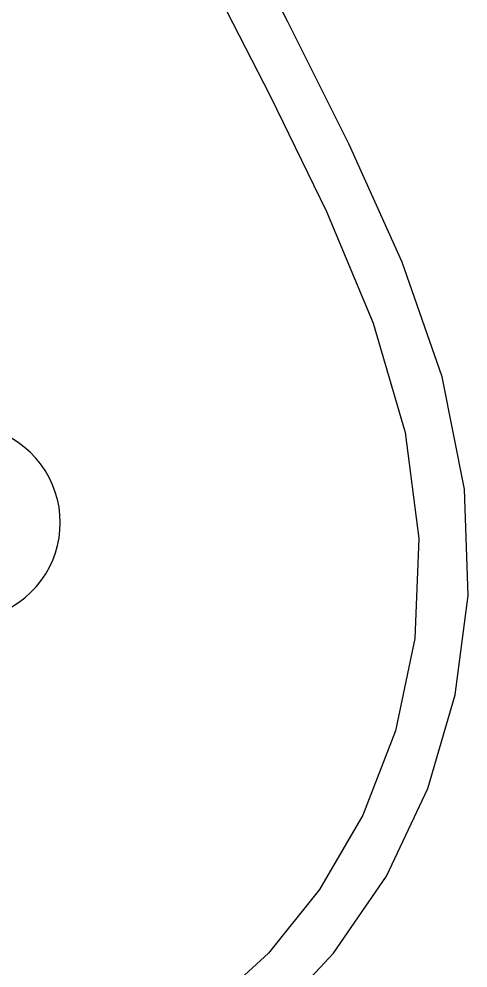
# Model space of a CAD drawing. Extents: x 16296660632 to 16296678915, y -37409619871 to -37409615350.
# Drawn here: x 16296676319.5 to 16296676445.1, y -37409618190.6 to -37409617925 of the extents above; entities that cross this region are included whole.
import ezdxf

# ---------------------------------------------------------------- set-up
doc = ezdxf.new("R2010")
doc.units = 0
doc.header["$LTSCALE"] = 10
doc.header["$MEASUREMENT"] = 0
doc.layers.get('0').update_dxf_attribs({"linetype": 'CONTINUOUS'})

msp = doc.modelspace()

# ---------------------------------------------------------------- linework, layer by layer
at = {"ltscale": 0.5}
for points in [[(16296676445.11945, -37409618086.3834), (16296676444.14559, -37409618056.607643), (16296676437.93239, -37409618025.20607), (16296676426.72209, -37409617993.041847), (16296676411.9167, -37409617960.105812), (16296676394.75342, -37409617925.848267), (16296676376.21331, -37409617889.672592), (16296676357.126751, -37409617851.093559), (16296676338.197599, -37409617809.682861), (16296676320.055389, -37409617765.126732), (16296676303.272751, -37409617717.25351), (16296676288.32021, -37409617665.903717), (16296676275.61746, -37409617611.090714), (16296676265.49024, -37409617552.869621), (16296676258.174271, -37409617491.280968), (16296676253.84552, -37409617426.473358), (16296676253.03606, -37409617386.022873)], [(16296676250.572639, -37409617545.92263), (16296676259.857719, -37409617602.449074), (16296676271.539619, -37409617655.872818), (16296676285.357519, -37409617706.158974), (16296676300.961889, -37409617753.257721), (16296676317.96607, -37409617797.277527), (16296676335.913389, -37409617838.364403), (16296676354.256069, -37409617876.682602), (16296676372.450609, -37409617912.622612), (16296676389.802799, -37409617946.523323), (16296676405.51181, -37409617978.860443), (16296676418.559601, -37409618010.156197), (16296676427.58802, -37409618040.765297), (16296676431.394621, -37409618070.432457), (16296676430.23543, -37409618098.386276), (16296676424.80423, -37409618124.235481), (16296676415.7083, -37409618147.810493), (16296676403.604179, -37409618168.701202), (16296676389.31217, -37409618186.454681), (16296676373.5574, -37409618200.950394)], [(16296676200.11483, -37409618130.693314), (16296676201.11075, -37409618135.998108), (16296676207.113689, -37409618158.557762), (16296676214.785629, -37409618179.266121), (16296676224.26391, -37409618197.67852), (16296676235.567101, -37409618213.271767), (16296676248.67082, -37409618225.721687), (16296676263.460211, -37409618234.782181), (16296676279.678101, -37409618240.33725), (16296676297.111509, -37409618242.429817), (16296676315.54958, -37409618241.21772), (16296676334.70171, -37409618236.882408), (16296676354.034861, -37409618229.344101), (16296676372.862909, -37409618218.542191), (16296676390.80541, -37409618204.362167), (16296676407.52973, -37409618186.505768), (16296676422.29217, -37409618164.890671), (16296676433.891451, -37409618140.387894), (16296676441.55991, -37409618114.184227), (16296676445.11945, -37409618086.3834)]]:
    msp.add_lwpolyline(points, dxfattribs=at)
msp.add_arc((16296676303.812389, -37409618065.999924), 27.254123, 171.82237366, 105.86242917, dxfattribs=at)

doc.saveas('drawing.dxf')
